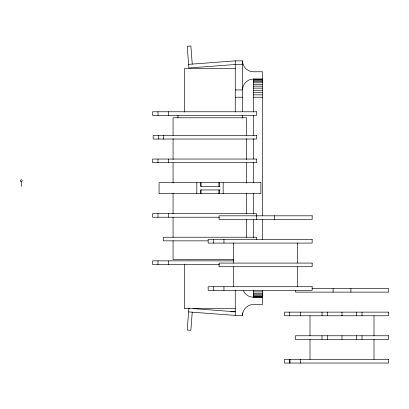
<?xml version="1.0" encoding="UTF-8"?>
<svg xmlns="http://www.w3.org/2000/svg" width="409" height="409" viewBox="0 0 409 409"><rect width="100%" height="100%" fill="white"/><g stroke="black" fill="none" stroke-linecap="round" stroke-linejoin="round"><path stroke-width="0.61" d="M192.23 312.179L190.865 330.314L187.24 330.037L188.876 308.284L235.252 311.77L230.778 311.77M341.275 315.768L341.362 315.666A0.91 0.864 0 0 1 341.551 315.528M188.605 64.361L235.252 60.864L242.522 60.864A10.91 10.91 0 0 0 253.432 71.774L262.522 71.774L262.522 215.886M242.522 64.499L235.252 64.499L188.876 67.986L187.24 46.232L190.865 45.956L192.23 64.09M235.252 68.681L184.341 68.681L184.341 111.954M235.252 89.954L242.522 89.954A10.91 10.91 0 0 1 253.432 79.044L262.522 79.044M253.432 79.203L262.522 79.203M253.432 79.663L262.522 79.663M253.432 80.43L262.522 80.43M253.432 81.483L262.522 81.483M253.432 82.802L262.522 82.802M253.432 84.372L262.522 84.372M253.432 86.161L262.522 86.161M253.432 88.134L262.522 88.134M253.432 90.271L262.522 90.271M253.432 92.521L262.522 92.521M253.432 94.852L262.522 94.852M235.252 97.224L242.522 97.224M253.432 97.224L262.522 97.224M220.144 186.315L200.441 186.315L200.441 182.68M220.144 189.955L200.441 189.955L200.441 193.59M219.49 217.225L152.526 217.225L152.526 213.59L256.525 213.59L256.525 216.013M208.079 240.86L163.431 240.86L163.431 237.225L256.525 237.225L256.525 239.648M233.866 259.587L173.068 259.587L173.068 240.574M233.876 260.86L152.526 260.86L152.526 264.5L219.49 264.5M312.103 288.498L388.55 288.498L388.55 292.133L295.462 292.133L295.462 290.313M253.432 291.898L262.522 291.898M253.432 293.468L262.522 293.468M253.432 294.787L262.522 294.787M253.432 295.84L262.522 295.84M253.432 296.607L262.522 296.607M253.432 297.067L262.522 297.067M243.355 290.492A10.91 10.91 0 0 0 253.432 297.225L262.522 297.225M189.433 308.677L184.341 308.677L184.341 264.132M192.971 308.677L235.252 308.677M188.605 311.909L235.252 315.405L242.522 315.405A10.91 10.91 0 0 1 253.432 304.495L262.522 304.495L262.522 290.114M342.732 315.768L342.65 315.666A0.91 0.864 0 0 0 342.461 315.528M374.005 315.768L374.005 335.769M374.005 339.409L374.005 359.404M362.006 312.133L362.006 315.768M362.006 335.769L362.006 339.409M356.551 312.133L356.551 315.768M356.551 335.769L356.551 339.409M350.912 288.498L350.912 292.133M342.006 312.133L342.006 315.768M342.006 335.769L342.006 339.409M333.095 288.498L333.095 292.133M327.461 312.133L327.461 315.768M327.461 335.769L327.461 339.409M322.006 312.133L322.006 315.768M322.006 335.769L322.006 339.409M310.007 315.768L310.007 335.769M310.007 339.409L310.007 359.404M300.339 359.404L300.339 363.044M300.318 312.133L300.318 315.768M297.614 243.084L297.614 263.084M297.614 266.724L297.614 286.719M290.007 359.404L290.007 363.044M289.296 312.133L289.296 315.768M289.296 359.404L289.296 363.044M274.526 215.814L274.526 219.449M262.522 219.715L262.522 239.49M256.704 215.814L256.704 219.449M253.432 79.044L253.432 111.897M253.432 115.087L253.432 135.502M253.432 138.692L253.432 159.106M253.432 162.296L253.432 182.711M253.432 193.559L253.432 213.973M253.432 219.715L253.432 237.578M253.432 290.114L253.432 297.225M246.525 135.522L246.525 117.772L173.068 117.772L173.068 135.522M246.525 138.687L246.525 159.607M246.525 162.777L246.525 183.058M246.525 193.033L246.525 213.953M246.525 219.653L246.525 237.404M242.522 60.864L242.522 111.611M242.522 115.44L242.522 117.991M242.522 312.982L242.522 315.405M235.252 60.864L235.252 111.954M235.252 290.134L235.252 315.405M233.616 243.084L233.616 263.084M233.616 266.724L233.616 286.719M223.948 239.449L223.948 243.084M223.948 286.719L223.948 290.359M223.156 182.68L223.156 193.59M219.521 182.68L219.521 186.315M219.521 189.955L219.521 193.59M218.887 182.68L218.887 186.315M218.887 189.955L218.887 193.59M213.616 239.449L213.616 243.084M213.616 286.719L213.616 290.359M201.07 182.68L201.07 186.315M201.07 189.955L201.07 193.59M196.801 182.68L196.801 193.59M177.981 115.41L177.981 117.91M173.068 138.687L173.068 159.607M173.068 162.777L173.068 183.058M173.068 193.033L173.068 213.953M173.068 217.123L173.068 237.404M168.314 111.775L168.314 115.41M168.314 159.045L168.314 162.68M168.314 213.59L168.314 217.225M168.314 260.86L168.314 264.5M163.431 135.41L163.431 139.045M158.626 135.41L158.626 139.045M157.981 111.775L157.981 115.41M157.981 159.045L157.981 162.68M157.981 213.59L157.981 217.225M157.981 260.86L157.981 264.5M21.36 182.077L21.36 186.315M256.525 111.775L152.526 111.775L152.526 115.41L256.525 115.41L256.525 111.775M256.525 135.41L153.171 135.41L153.171 139.045L256.525 139.045L256.525 135.41M256.525 159.045L152.526 159.045L152.526 162.68L256.525 162.68L256.525 159.045M260.886 182.68L159.07 182.68L159.07 193.59L260.886 193.59L260.886 182.68M312.159 215.814L219.071 215.814L219.071 219.449L312.159 219.449L312.159 215.814M312.159 239.449L208.161 239.449L208.161 243.084L312.159 243.084L312.159 239.449M312.159 263.084L219.071 263.084L219.071 266.724L312.159 266.724L312.159 263.084M312.159 286.719L208.161 286.719L208.161 290.359L312.159 290.359L312.159 286.719M388.55 312.133L284.552 312.133L284.552 315.768L388.55 315.768L388.55 312.133M388.55 335.769L295.462 335.769L295.462 339.409L388.55 339.409L388.55 335.769M388.55 359.404L284.552 359.404L284.552 363.044L388.55 363.044L388.55 359.404M20.905 181.386L20.716 181.248A0.91 0.864 0 0 1 21.048 179.827A0.91 0.864 0 0 1 22.265 180.712A0.91 0.864 0 0 1 20.905 181.386"/></g></svg>
